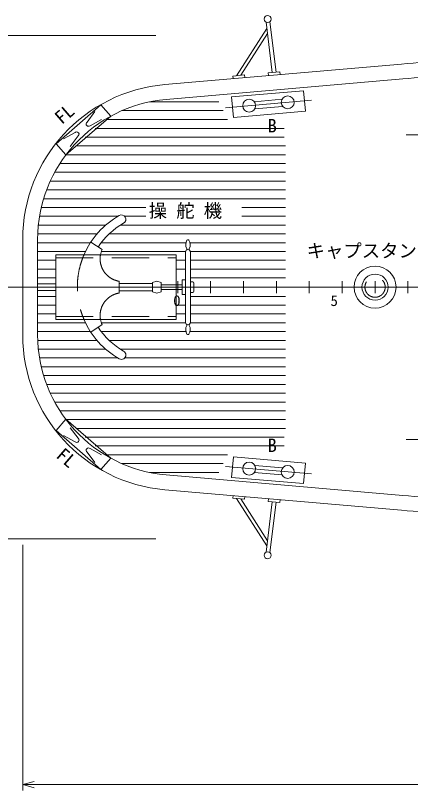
# Model space of a CAD drawing. Units: millimetres, scale not verified. Extents: x -51052 to 51048, y -29700 to 29700.
# Drawn here: x -40819 to -34095, y 2666 to 15871 of the extents above; entities that cross this region are included whole.
import ezdxf
from ezdxf.enums import TextEntityAlignment as Align

# ---------------------------------------------------------------- set-up
doc = ezdxf.new("R2010")
doc.units = ezdxf.units.MM
doc.header["$LTSCALE"] = 100
doc.linetypes.add('USER1', pattern=[50.8, 31.75, -6.35, 6.35, -6.35])
doc.linetypes.add('USER2', pattern=[9.525, 6.35, -3.175])
for name, color, linetype, lineweight in [('0-2_sunpou', 7, 'Continuous', 18), ('0-3_keijou', 7, 'Continuous', 18), ('0-5_text', 7, 'Continuous', 18), ('0-6_center', 7, 'USER1', 18), ('0-7_hachi', 7, 'Continuous', 18)]:
    doc.layers.add(name, color=color, linetype=linetype, lineweight=lineweight)
doc.styles.add('ＭＳ ゴシック', font='')
doc.styles.get('ＭＳ ゴシック').set_extended_font_data('MS Gothic')

msp = doc.modelspace()

# ---------------------------------------------------------------- linework, layer by layer
at = {"layer": '0-2_sunpou'}
for p, q in [((-38432, 15531.6), (-45936.9, 15531.6)), ((-41248.7, 11242.6), (45870.3, 11242.6)), ((-38058.5, 11342.6), (-38058.5, 11142.6)), ((-38058.5, 11342.6), (-38058.5, 11142.6)), ((-37498.5, 11342.6), (-37498.5, 11142.6)), ((-36938.5, 11342.6), (-36938.5, 11142.6)), ((-36378.5, 11342.6), (-36378.5, 11142.6)), ((-35818.5, 11342.6), (-35818.5, 11142.6)), ((-35258.5, 11342.6), (-35258.5, 11142.6)), ((-34698.5, 11342.6), (-34698.5, 11142.6)), ((-34138.5, 11342.6), (-34138.5, 11142.6)), ((-38432, 6953.6), (-45936.9, 6953.6)), ((-40697, 6853.6), (-40697, 2665.9)), ((-40697, 2765.9), (-40503.8, 2817.6)), ((34347, 2765.9), (-40697, 2765.9)), ((-40697, 2765.9), (-40503.8, 2714.1))]:
    msp.add_line(p, q, dxfattribs=at)
at = {"layer": '0-3_keijou'}
for p, q in [((-36448.5, 14898.4), (-36553.6, 15757.3)), ((-36383.7, 14904), (-36489.1, 15765.2)), ((-37054.5, 14845.9), (-36540.5, 15650.2)), ((-36985.4, 14851.9), (-36530, 15564.4)), ((-38275.8, 14694.9), (-34247.1, 15043.9)), ((-38253.8, 14441.8), (-34225.2, 14790.9)), ((-37118.1, 14840.4), (-36918.9, 14857.6)), ((-37118.1, 14840.4), (-37114.2, 14795.5)), ((-36918.9, 14857.6), (-36915, 14812.8)), ((-36516.4, 14892.5), (-36317.2, 14909.7)), ((-36516.4, 14892.5), (-36512.6, 14847.7)), ((-36317.2, 14909.7), (-36313.3, 14864.9)), ((-37141.1, 14483.9), (-35915.7, 14590.1)), ((-35915.7, 14590.1), (-35885.4, 14241.4)), ((-36281.9, 14442.9), (-36754.9, 14401.9)), ((-40128.7, 13686.3), (-39365.3, 14347.7)), ((-39199, 14155.7), (-39365.3, 14347.7)), ((-36271.5, 14323.4), (-36744.6, 14282.4)), ((-39962.3, 13494.4), (-39199, 14155.7)), ((-39601.9, 14053.3), (-39466.8, 14232.7)), ((-39352.7, 14101), (-39549.6, 13992.8)), ((-39803.5, 13878.6), (-40000.4, 13770.4)), ((-39886.3, 13638.8), (-39751.1, 13818.2)), ((-39962.3, 13494.4), (-40128.7, 13686.3)), ((-40697, 12054.8), (-40697, 10430.5)), ((-40443, 12054.8), (-40443, 10430.5)), ((-39346.6, 11881.7), (-39539.2, 12007.3)), ((-37903, 11877.3), (-37903, 11897.6)), ((-37863, 11877.3), (-37863, 11897.6)), ((-40133, 11792.6), (-38083, 11792.6)), ((-40133, 11792.6), (-40133, 10692.6)), ((-38083, 11792.6), (-38083, 10692.6)), ((-37923, 11842.6), (-37923, 10642.6)), ((-37843, 11842.6), (-37843, 10642.6)), ((-37983, 11367.6), (-37983, 11117.6)), ((-37983, 11367.6), (-37923, 11367.6)), ((-38083, 11282.6), (-37983, 11282.6)), ((-37843, 11332.6), (-37803, 11332.6)), ((-37783, 11312.6), (-37783, 11172.6)), ((-38083, 11202.6), (-37983, 11202.6)), ((-37983, 11117.6), (-37923, 11117.6)), ((-37843, 11152.6), (-37803, 11152.6)), ((-40133, 10692.6), (-38083, 10692.6)), ((-39346.6, 10603.6), (-39539.2, 10478)), ((-37903, 10608), (-37903, 10587.7)), ((-37863, 10608), (-37863, 10587.7)), ((-39962.3, 8990.9), (-40128.7, 8799)), ((-39962.3, 8990.9), (-39199, 8329.6)), ((-40128.7, 8799), (-39365.3, 8137.6)), ((-39886.3, 8846.5), (-39751.1, 8667.1)), ((-39803.5, 8606.7), (-40000.4, 8714.9)), ((-39352.7, 8384.3), (-39549.6, 8492.5)), ((-39601.9, 8432), (-39466.8, 8252.6)), ((-39199, 8329.6), (-39365.3, 8137.6)), ((-36271.5, 8161.9), (-36744.6, 8202.9)), ((-35915.7, 7895.2), (-35885.4, 8243.9)), ((-36281.9, 8042.4), (-36754.9, 8083.4)), ((-38253.8, 8043.5), (-34225.2, 7694.4)), ((-37141.1, 8001.4), (-35915.7, 7895.2)), ((-38275.8, 7790.4), (-34247.1, 7441.4)), ((-37118.1, 7644.9), (-37114.2, 7689.8)), ((-36918.9, 7627.7), (-36915, 7672.5)), ((-37118.1, 7644.9), (-36918.9, 7627.7)), ((-37054.5, 7639.4), (-36540.5, 6835.1)), ((-36985.4, 7633.4), (-36530, 6920.8)), ((-36448.5, 7586.9), (-36553.6, 6728)), ((-36516.4, 7592.8), (-36512.6, 7637.6)), ((-36516.4, 7592.8), (-36317.2, 7575.5)), ((-36383.7, 7581.3), (-36489.1, 6720.1)), ((-36317.2, 7575.5), (-36313.3, 7620.4))]:
    msp.add_line(p, q, dxfattribs=at)
at = {"layer": '0-3_keijou', "linetype": 'USER2'}
for p, q in [((-40133, 11742.6), (-38083, 11742.6)), ((-39053, 11342.6), (-39053, 11142.6)), ((-39053, 11302.6), (-38489.1, 11302.6)), ((-38489.1, 11322.6), (-38414.1, 11342.6)), ((-38489.1, 11322.6), (-38489.1, 11162.6)), ((-38339.1, 11322.6), (-38414.1, 11342.6)), ((-38083, 11282.6), (-38341.4, 11282.6)), ((-38339.1, 11322.6), (-38339.1, 11162.6)), ((-39053, 11182.6), (-38489.1, 11182.6)), ((-38489.1, 11162.6), (-38414.1, 11142.6)), ((-38339.1, 11162.6), (-38414.1, 11142.6)), ((-38083, 11202.6), (-38341.4, 11202.6)), ((-40133, 10742.6), (-38083, 10742.6))]:
    msp.add_line(p, q, dxfattribs=at)
at = {"layer": '0-3_keijou'}
for points in [[(-37141.1, 14483.9), (-37110.8, 14135.2), (-35885.4, 14241.4)], [(-37141.1, 8001.4), (-37110.8, 8350.1), (-35885.4, 8243.9)]]:
    msp.add_lwpolyline(points, dxfattribs=at)
for centre, radius in [((-36527.5, 15811.3), 60), ((-36841.6, 14334.2), 110), ((-36184.9, 14391.1), 110), ((-34698.5, 11242.6), 357.5), ((-34698.5, 11242.6), 222.5), ((-36841.6, 8151.1), 110), ((-36184.9, 8094.2), 110), ((-36527.5, 6674), 60)]:
    msp.add_circle(centre, radius, dxfattribs=at)
at = {"layer": '0-3_keijou', "linetype": 'USER2'}
msp.add_circle((-34698.5, 11242.6), 172.5, dxfattribs=at)
at = {"layer": '0-3_keijou'}
for centre, radius, start, end in [((-31226, -19825.4), 35000, 92.37651, 94.95172), ((-31226, -19825.4), 34746, 92.37651, 94.95172), ((-38047, 12054.8), 2650, 94.95172, 180), ((-38047, 12054.8), 2396, 94.95172, 180), ((-39575.8, 14023), 40, 130.90346, 310.90346), ((-39777.3, 13848.4), 40, 310.90346, 130.90346), ((-38366.5, 11242.6), 1400, 119.3238, 156.8676), ((-39015.4, 12397.9), 75, 299.3238, 119.3238), ((-38366.5, 11242.6), 1250, 119.3238, 146.89413), ((-37781.6, 11967.3), 140, 147.69542, 209.85009), ((-37883, 12031.4), 20, 32.30458, 147.69542), ((-37984.4, 11967.3), 140, 330.14991, 32.30458), ((-38991.3, 11725.7), 388, 156.29575, 170.06494), ((-37883, 11842.6), 40, 0, 180), ((-37803, 11312.6), 20, 0, 90), ((-37803, 11172.6), 20, 270, 0), ((-38366.5, 11242.6), 1400, 203.1324, 240.6762), ((-38991.3, 10759.6), 388, 189.93506, 203.70425), ((-37883, 10642.6), 40, 180, 0), ((-37781.6, 10518), 140, 150.14991, 212.30458), ((-37984.4, 10518), 140, 327.69542, 29.85009), ((-38366.5, 11242.6), 1250, 213.10587, 240.6762), ((-37883, 10453.9), 20, 212.30458, 327.69542), ((-38047, 10430.5), 2650, 180, 265.04828), ((-38047, 10430.5), 2396, 180, 265.04828), ((-39015.4, 10087.4), 75, 240.6762, 60.6762), ((-39777.3, 8636.9), 40, 229.09654, 49.09654), ((-39575.8, 8462.3), 40, 49.09654, 229.09654), ((-31226, 42310.7), 34746, 265.04828, 267.62349), ((-31226, 42310.7), 35000, 265.04828, 267.62349)]:
    msp.add_arc(centre, radius, start, end, dxfattribs=at)
at = {"layer": '0-3_keijou', "linetype": 'USER2'}
for centre, radius, start, end in [((-38366.5, 11242.6), 1400, 156.8676, 203.1324), ((-38991.3, 11725.7), 388, 170.06494, 260.84515), ((-38991.3, 10759.6), 388, 99.15485, 189.93506)]:
    msp.add_arc(centre, radius, start, end, dxfattribs=at)
at = {"layer": '0-5_text'}
for p, q in [((-34169.7, 13839.7), (-32542.9, 13839.7)), ((-34169.7, 8645.6), (-32542.9, 8645.6))]:
    msp.add_line(p, q, dxfattribs=at)
at = {"layer": '0-6_center'}
for p, q in [((-35781, 14426.1), (-37245.5, 14299.2)), ((-35781, 8059.1), (-37245.5, 8186.1))]:
    msp.add_line(p, q, dxfattribs=at)
at = {"layer": '0-7_hachi'}
for p, q in [((-37360.1, 14399.8), (-38538.4, 14399.8)), ((-37284.4, 14249.8), (-39007.5, 14249.8)), ((-37208.8, 14099.8), (-39263.4, 14099.8)), ((-36247.2, 13947.7), (-39461.1, 13947.7)), ((-36247.2, 13797.7), (-39634.3, 13797.7)), ((-36222.7, 13649.8), (-39782.9, 13649.8)), ((-36222.7, 13499.8), (-39958.2, 13499.8)), ((-36222.7, 13349.8), (-40062.9, 13349.8)), ((-36222.7, 13199.8), (-40151.7, 13199.8)), ((-36222.7, 13049.8), (-40226.6, 13049.8)), ((-36222.7, 12899.8), (-40289, 12899.8)), ((-36222.7, 12749.8), (-40340, 12749.8)), ((-36222.7, 12749.8), (-40340, 12749.8)), ((-38602.2, 12599.8), (-40380.2, 12599.8)), ((-36222.7, 12599.8), (-36966.7, 12599.8)), ((-39075.5, 12449.8), (-40410.2, 12449.8)), ((-38602.2, 12449.8), (-38961.3, 12449.8)), ((-36222.7, 12449.8), (-36966.7, 12449.8)), ((-39284.3, 12299.8), (-40430.5, 12299.8)), ((-36222.7, 12299.8), (-39033.4, 12299.8)), ((-39432.8, 12149.8), (-40441.1, 12149.8)), ((-36222.7, 12149.8), (-39226.4, 12149.8)), ((-39544.1, 11999.8), (-40443, 11999.8)), ((-37917.8, 11999.8), (-39361.1, 11999.8)), ((-36222.7, 11999.8), (-37848.3, 11999.8)), ((-39628, 11849.8), (-40443, 11849.8)), ((-37922.4, 11849.8), (-39358.9, 11849.8)), ((-36222.7, 11849.8), (-37843.7, 11849.8)), ((-40133, 11699.8), (-40443, 11699.8)), ((-37923, 11699.8), (-38083, 11699.8)), ((-36222.7, 11699.8), (-37843, 11699.8)), ((-40133, 11549.8), (-40443, 11549.8)), ((-37923, 11549.8), (-38083, 11549.8)), ((-36222.7, 11549.8), (-37843, 11549.8)), ((-40133, 11399.8), (-40443, 11399.8)), ((-36222.7, 11399.8), (-37843, 11399.8)), ((-40133, 11299.8), (-40443, 11299.8)), ((-40133, 11185.4), (-40443, 11185.4)), ((-40133, 11085.4), (-40443, 11085.4)), ((-36222.7, 11085.4), (-37843, 11085.4)), ((-40133, 10935.4), (-40443, 10935.4)), ((-37923, 10935.4), (-38083, 10935.4)), ((-36222.7, 10935.4), (-37843, 10935.4)), ((-40133, 10785.4), (-40443, 10785.4)), ((-37923, 10785.4), (-38083, 10785.4)), ((-36222.7, 10785.4), (-37843, 10785.4)), ((-39628, 10635.4), (-40443, 10635.4)), ((-37922.4, 10635.4), (-39358.9, 10635.4)), ((-36222.7, 10635.4), (-37843.7, 10635.4)), ((-39544.1, 10485.4), (-40443, 10485.4)), ((-37917.8, 10485.4), (-39361.1, 10485.4)), ((-36222.7, 10485.4), (-37848.3, 10485.4)), ((-39432.8, 10335.4), (-40441.1, 10335.4)), ((-36222.7, 10335.4), (-39226.4, 10335.4)), ((-39284.3, 10185.4), (-40430.5, 10185.4)), ((-36222.7, 10185.4), (-39033.4, 10185.4)), ((-39075.5, 10035.4), (-40410.2, 10035.4)), ((-36222.7, 10035.4), (-38961.3, 10035.4)), ((-36222.7, 9885.4), (-40380.2, 9885.4)), ((-36222.7, 9735.4), (-40340, 9735.4)), ((-36222.7, 9735.4), (-40340, 9735.4)), ((-36222.7, 9585.4), (-40289, 9585.4)), ((-36222.7, 9435.4), (-40226.6, 9435.4)), ((-36222.7, 9285.4), (-40151.7, 9285.4)), ((-36222.7, 9135.4), (-40062.9, 9135.4)), ((-36222.7, 8985.4), (-39958.2, 8985.4)), ((-36222.7, 8835.4), (-39782.9, 8835.4)), ((-36247.2, 8687.6), (-39634.3, 8687.6)), ((-36247.2, 8537.6), (-39461.1, 8537.6)), ((-37208.8, 8385.4), (-39263.4, 8385.4)), ((-37284.4, 8235.4), (-39007.5, 8235.4)), ((-37360.1, 8085.4), (-38538.4, 8085.4))]:
    msp.add_line(p, q, dxfattribs=at)

# ---------------------------------------------------------------- texts
at = {"layer": '0-2_sunpou', "style": 'ＭＳ ゴシック'}
for s, p in [('0', (-38133.8, 10866.2)), ('5', (-35456.1, 10866.2))]:
    msp.add_text(s, height=183.3, dxfattribs=at).set_placement(p, align=Align.BOTTOM_LEFT)
at = {"layer": '0-5_text', "style": 'ＭＳ ゴシック'}
for rotation, p in [(40.903, (-39984.8, 13952)), (319.097, (-40187.8, 8299.1))]:
    msp.add_text('FL', height=229.1, rotation=rotation, dxfattribs=at).set_placement(p, align=Align.BOTTOM_LEFT)
for s, p in [('B', (-36526.4, 13810.5)), ('操 舵 機', (-38552, 12362)), ('キャプスタン', (-35862, 11679.7)), ('B', (-36526.4, 8364.8))]:
    msp.add_text(s, height=229.1, dxfattribs=at).set_placement(p, align=Align.BOTTOM_LEFT)

doc.saveas('drawing.dxf')
